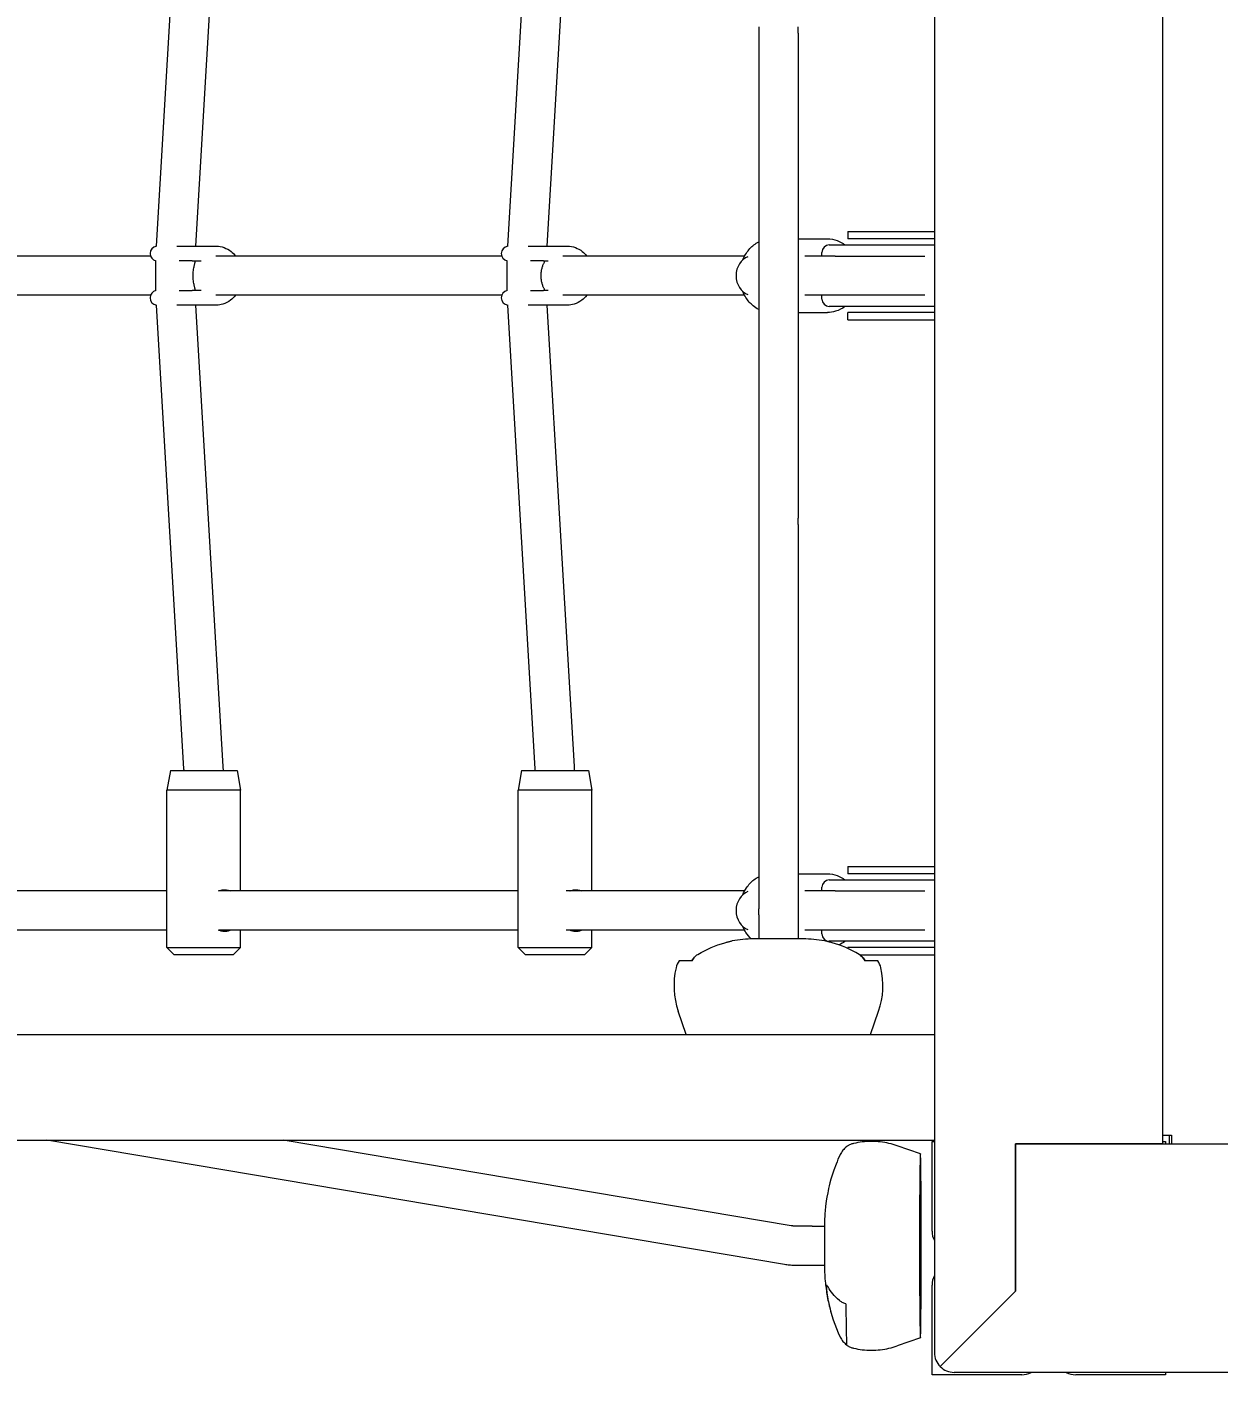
# Model space of a CAD drawing. Extents: x -5207 to 7460, y -6482 to 6318.
# Drawn here: x 1184 to 1669, y -48 to 501 of the extents above; entities that cross this region are included whole.
import ezdxf

# ---------------------------------------------------------------- set-up
doc = ezdxf.new("R2010")
doc.units = 0
doc.header["$LTSCALE"] = 5
doc.header["$PDMODE"] = 33
doc.header["$PDSIZE"] = 20
doc.layers.get('Defpoints').update_dxf_attribs({"linetype": 'CONTINUOUS'})
doc.layers.add('Lg_dim', color=7, linetype='CONTINUOUS')
doc.layers.add('Lg_prod', color=40, linetype='CONTINUOUS')
doc.styles.add('LG1', font='arial.ttf', dxfattribs={"height": 185})
doc.dimstyles.new('LG_DIM', dxfattribs={"dimtxt": 185, "dimasz": 120, "dimexe": 50, "dimexo": 1, "dimgap": 50, "dimtad": 1, "dimdec": 0, "dimrnd": 10, "dimtxsty": 'LG1', "dimcen": 2.5, "dimclrt": 4, "dimadec": 4, "dimazin": 3, "dimtfac": 1, "dimtdec": 0, "dimtmove": 0, "dimatfit": 3})

# ---------------------------------------------------------------- blocks, each defined once
blk = doc.blocks.new('*D4')
at = {"layer": 'Defpoints', "color": 0, "transparency": 16777216}
for p in [(-2635.83, 778.5, 0.2), (5060.83, -1646.5), (5060.83, -6051.45)]:
    blk.add_point(p, dxfattribs=at)
at = {"layer": 'Lg_dim', "color": 0, "lineweight": -2, "transparency": 16777216}
for p, q in [((-2635.83, 777.5), (-2635.83, -6101.45)), ((5060.83, -1647.5), (5060.83, -6101.45)), ((-2515.83, -6051.45), (539.03, -6051.45)), ((4940.83, -6051.45), (1808.47, -6051.45))]:
    blk.add_line(p, q, dxfattribs=at)
at = {"layer": 'Lg_dim', "color": 0, "transparency": 16777216}
for points in [[(-2515.83, -6031.45), (-2515.83, -6071.45), (-2635.83, -6051.45)], [(4940.83, -6031.45), (4940.83, -6071.45), (5060.83, -6051.45)]]:
    blk.add_solid(points, dxfattribs=at)
at = {"layer": 'Lg_dim', "color": 4, "transparency": 16777216, "insert": (1173.75, -6051.45), "char_height": 185, "attachment_point": 5, "style": 'LG1'}
blk.add_mtext('\\A1;7700 mm\\P [(25\'-3{\\H1.000000x;\\S1/4;}")]', dxfattribs=at)
blk = doc.blocks.new('*D5')
at = {"layer": 'Defpoints', "color": 0, "transparency": 16777216}
for p in [(-283.42, 3694.51, 0.2), (-100, -4659.68), (6750.73, -4659.68)]:
    blk.add_point(p, dxfattribs=at)
at = {"layer": 'Lg_dim', "color": 0, "lineweight": -2, "transparency": 16777216}
for p, q in [((-282.42, 3694.51), (6800.73, 3694.51)), ((6750.73, 3574.51), (6750.73, -297.89)), ((6750.73, -4539.68), (6750.73, -1197.71)), ((-99, -4659.68), (6800.73, -4659.68))]:
    blk.add_line(p, q, dxfattribs=at)
at = {"layer": 'Lg_dim', "color": 0, "transparency": 16777216}
for points in [[(6730.73, 3574.51), (6770.73, 3574.51), (6750.73, 3694.51)], [(6730.73, -4539.68), (6770.73, -4539.68), (6750.73, -4659.68)]]:
    blk.add_solid(points, dxfattribs=at)
at = {"layer": 'Lg_dim', "color": 4, "transparency": 16777216, "insert": (6750.73, -747.8), "char_height": 185, "attachment_point": 5, "style": 'LG1'}
blk.add_mtext('\\A1;8350 mm\\P [(27\'-5{\\H1.000000x;\\S1/8;}")]', dxfattribs=at)
blk = doc.blocks.new('*D7')
at = {"layer": 'Defpoints', "color": 0, "transparency": 16777216}
for p in [(3262.5, 4611.04), (-872.5, 400), (3262.5, -330)]:
    blk.add_point(p, dxfattribs=at)
at = {"layer": 'Lg_dim', "color": 0, "lineweight": -2, "transparency": 16777216}
for p, q in [((-872.5, 401), (-872.5, 4661.04)), ((3262.5, -329), (3262.5, 4661.04)), ((-752.5, 4611.04), (636.72, 4611.04)), ((3142.5, 4611.04), (2027.18, 4611.04))]:
    blk.add_line(p, q, dxfattribs=at)
at = {"layer": 'Lg_dim', "color": 0, "transparency": 16777216}
for points in [[(-752.5, 4631.04), (-752.5, 4591.04), (-872.5, 4611.04)], [(3142.5, 4631.04), (3142.5, 4591.04), (3262.5, 4611.04)]]:
    blk.add_solid(points, dxfattribs=at)
at = {"layer": 'Lg_dim', "color": 4, "transparency": 16777216, "insert": (1331.95, 4611.04), "char_height": 185, "attachment_point": 5, "style": 'LG1'}
blk.add_mtext('\\A1;4140 mm\\P [(13\'-6{\\H1.000000x;\\S15/16;}")]', dxfattribs=at)

msp = doc.modelspace()

# ---------------------------------------------------------------- linework, layer by layer
at = {"layer": 'Lg_prod', "linetype": 'Continuous', "lineweight": 0}
for p, q in [((1553.5, 838.5), (1553.5, -38.5)), ((1646.5, 46.5), (1646.5, 753.5)), ((1236.91, 411.97), (1248.07, 600.82)), ((1252.94, 412), (1264.04, 599.88)), ((1379.85, 411.97), (1391.01, 600.82)), ((1395.88, 412), (1406.98, 599.88)), ((1482.01, 501.26), (1482.01, 498.74)), ((1498.01, 498.74), (1498.01, 501.26)), ((1482.01, 498.74), (1482.01, 301.26)), ((1498.01, 498.74), (1498.01, 301.26)), ((1518.18, 418), (1538.18, 418)), ((1518.18, 418), (1518.18, 415)), ((1538.18, 418), (1553.5, 418)), ((1245.22, 412), (1251.42, 412)), ((1251.42, 412), (1261.27, 412)), ((1388.16, 412), (1394.36, 412)), ((1394.36, 412), (1404.21, 412)), ((1498.01, 415), (1509.96, 415)), ((1510.68, 412.5), (1511.27, 412.5)), ((1511.27, 412.5), (1522.6, 412.5)), ((1538.18, 415), (1518.18, 415)), ((1522.6, 412.5), (1553.5, 412.5)), ((1553.5, 415), (1538.18, 415)), ((1234.45, 408), (1165.09, 408)), ((1377.39, 408), (1261.06, 408)), ((1476.22, 408), (1402.21, 408)), ((1513.14, 408), (1500.73, 408)), ((1507.68, 408), (1507.68, 409.5)), ((1513.14, 408), (1549.52, 408)), ((1236.63, 394.15), (1236.63, 405.85)), ((1251.42, 406), (1246.15, 406)), ((1251.42, 406), (1255.12, 406)), ((1379.57, 394.15), (1379.57, 405.85)), ((1394.36, 406), (1389.09, 406)), ((1394.36, 406), (1396.27, 406)), ((1234.45, 392), (1165.09, 392)), ((1246.15, 394), (1251.42, 394)), ((1255.12, 394), (1251.42, 394)), ((1377.39, 392), (1261.06, 392)), ((1389.09, 394), (1394.36, 394)), ((1396.27, 394), (1394.36, 394)), ((1476.22, 392), (1402.21, 392)), ((1513.14, 392), (1500.73, 392)), ((1507.68, 390.5), (1507.68, 392)), ((1549.52, 392), (1513.14, 392)), ((1248.07, 199.18), (1236.91, 388.03)), ((1251.42, 388), (1245.22, 388)), ((1261.27, 388), (1251.42, 388)), ((1264.04, 200.12), (1252.94, 388)), ((1391.01, 199.18), (1379.85, 388.03)), ((1394.36, 388), (1388.16, 388)), ((1404.21, 388), (1394.36, 388)), ((1406.98, 200.12), (1395.88, 388)), ((1498.01, 385), (1509.96, 385)), ((1511.27, 387.5), (1510.68, 387.5)), ((1522.6, 387.5), (1511.27, 387.5)), ((1538.18, 385), (1518.18, 385)), ((1518.18, 382), (1518.18, 385)), ((1553.5, 387.5), (1522.6, 387.5)), ((1553.5, 385), (1538.18, 385)), ((1518.18, 382), (1538.18, 382)), ((1538.18, 382), (1553.5, 382)), ((1482.01, 301.26), (1482.01, 298.74)), ((1482.01, 298.74), (1482.01, 142.26)), ((1498.01, 298.74), (1498.01, 301.26)), ((1498.01, 298.74), (1498.01, 142.26)), ((1242.53, 198.5), (1241.12, 190.5)), ((1242.53, 198.5), (1263.89, 198.5)), ((1263.89, 198.5), (1269.71, 198.5)), ((1269.71, 198.5), (1271.12, 190.5)), ((1385.47, 198.5), (1384.06, 190.5)), ((1385.47, 198.5), (1406.83, 198.5)), ((1406.83, 198.5), (1412.65, 198.5)), ((1412.65, 198.5), (1414.06, 190.5)), ((1264.7, 190.5), (1241.12, 190.5)), ((1241.12, 126.5), (1241.12, 190.5)), ((1271.12, 190.5), (1264.7, 190.5)), ((1271.12, 149.5), (1271.12, 190.5)), ((1407.64, 190.5), (1384.06, 190.5)), ((1384.06, 126.5), (1384.06, 190.5)), ((1414.06, 190.5), (1407.64, 190.5)), ((1414.06, 149.5), (1414.06, 190.5)), ((1518.18, 159.5), (1538.18, 159.5)), ((1518.18, 159.5), (1518.18, 156.5)), ((1538.18, 159.5), (1553.5, 159.5)), ((1498.01, 156.5), (1509.96, 156.5)), ((1510.68, 154), (1511.27, 154)), ((1511.27, 154), (1522.6, 154)), ((1538.18, 156.5), (1518.18, 156.5)), ((1522.6, 154), (1553.5, 154)), ((1553.5, 156.5), (1538.18, 156.5)), ((1241.12, 149.5), (1165.09, 149.5)), ((1384.06, 149.5), (1262.18, 149.5)), ((1476.22, 149.5), (1403.62, 149.5)), ((1513.14, 149.5), (1500.73, 149.5)), ((1507.68, 149.5), (1507.68, 151)), ((1513.14, 149.5), (1549.52, 149.5)), ((1482.01, 139.74), (1482.01, 142.26)), ((1482.01, 139.74), (1482.01, 130)), ((1498.01, 142.26), (1498.01, 139.74)), ((1498.01, 139.74), (1498.01, 130)), ((1241.12, 133.5), (1165.09, 133.5)), ((1384.06, 133.5), (1262.18, 133.5)), ((1271.12, 126.5), (1271.12, 133.5)), ((1476.22, 133.5), (1403.62, 133.5)), ((1414.06, 126.5), (1414.06, 133.5)), ((1513.14, 133.5), (1500.73, 133.5)), ((1507.68, 132), (1507.68, 133.5)), ((1549.52, 133.5), (1513.14, 133.5)), ((1241.12, 126.5), (1264.7, 126.5)), ((1244.12, 123.5), (1241.12, 126.5)), ((1264.7, 126.5), (1271.12, 126.5)), ((1268.12, 123.5), (1271.12, 126.5)), ((1384.06, 126.5), (1407.64, 126.5)), ((1387.06, 123.5), (1384.06, 126.5)), ((1407.64, 126.5), (1414.06, 126.5)), ((1411.06, 123.5), (1414.06, 126.5)), ((1490.01, 130), (1479.91, 130)), ((1500.11, 130), (1490.01, 130)), ((1511.27, 129), (1510.68, 129)), ((1522.6, 129), (1511.27, 129)), ((1538.18, 126.5), (1518.18, 126.5)), ((1518.18, 126.11), (1518.18, 126.5)), ((1553.5, 129), (1522.6, 129)), ((1553.5, 126.5), (1538.18, 126.5)), ((1262.98, 123.5), (1244.12, 123.5)), ((1268.12, 123.5), (1262.98, 123.5)), ((1405.92, 123.5), (1387.06, 123.5)), ((1411.06, 123.5), (1405.92, 123.5)), ((1454.73, 121), (1449.59, 121)), ((1523.05, 123.5), (1538.18, 123.5)), ((1530.42, 121), (1525.29, 121)), ((1538.18, 123.5), (1553.5, 123.5)), ((1452.51, 91), (1449.23, 100.5)), ((1527.51, 91), (1530.78, 100.5)), ((1139.29, 91), (1553.5, 91)), ((1646.5, 50), (1650, 50)), ((1649, 50), (1649, 46.5)), ((1650, 50), (1650, 46.5)), ((1139.29, 48), (1553.5, 48)), ((1492.47, -2.59), (1192.19, 48)), ((1495.13, 13.19), (1288.49, 48)), ((1547.77, 42.5), (1538.27, 45.77)), ((1552.5, 11), (1552.5, 47.5)), ((1552.5, 47.5), (1553.5, 47.5)), ((1586.5, -13.5), (1586.5, 46.5)), ((1586.5, 46.5), (2413.5, 46.5)), ((1646.5, 46.5), (1586.5, 46.5)), ((1586.5, 46.5), (1586.5, -13.5)), ((1646.5, 47.5), (1647.5, 47.5)), ((1647.5, 47.5), (1647.5, 46.5)), ((1503.66, 13), (1497.34, 13)), ((1503.66, 13), (1508.71, 13)), ((1547.77, 13), (1547.6, 13)), ((1503.66, -3), (1497.34, -3)), ((1508.71, -3), (1503.66, -3)), ((1547.77, -3), (1547.6, -3)), ((1552.5, -47.5), (1552.5, -11)), ((1555.84, -44.16), (1586.5, -13.5)), ((1555.84, -44.16), (1586.5, -13.5)), ((1547.77, -32.5), (1538.27, -35.77)), ((1589, -47.5), (1552.5, -47.5)), ((2438.5, -46.5), (1561.5, -46.5)), ((1647.5, -47.5), (1611, -47.5)), ((1647.5, -46.5), (1647.5, -47.5))]:
    msp.add_line(p, q, dxfattribs=at)
for centre, radius, start, end in [((1237.27, 409), 3, 96.9074, 180), ((1380.21, 409), 3, 96.9074, 180), ((1510.68, 409.5), 3, 90, 180), ((1237.27, 409), 3, 180, 257.6759), ((1380.21, 409), 3, 180, 257.6759), ((1237.27, 391), 3, 102.3241, 180), ((1237.27, 391), 3, 180, 263.0926), ((1380.21, 391), 3, 102.3241, 180), ((1380.21, 391), 3, 180, 263.0926), ((1510.68, 390.5), 3, 180, 270), ((1510.68, 151), 3, 90, 180), ((1510.68, 132), 3, 180, 270), ((1481.98, 60.03), 70, 91.7, 98.8417), ((1498.03, 60.03), 70, 81.1583, 88.3), ((1456.12, 116.38), 8, 144.7211, 166.8467), ((1523.89, 116.38), 8, 13.1533, 35.2789), ((1479.49, 110.92), 32, 166.8467, 199), ((1500.52, 110.92), 32, 341, 13.1533), ((1560.5, 11), 8, 180, 208.955), ((1560.5, -11), 8, 151.045, 180), ((1561.5, -38.5), 8, 180, 225), ((1561.5, -38.5), 8, 225, 270), ((1589, -39.5), 8, 270, 298.955), ((1611, -39.5), 8, 241.045, 270)]:
    msp.add_arc(centre, radius, start, end, dxfattribs=at)
for centre, major_axis, ratio, start_param, end_param in [((1479.37, 400), (0, -8), 0.825377, 3.412336, 6.012442), ((1479.37, 141.5), (0, -8), 0.825377, 3.412336, 6.012442), ((1517.77, 5), (0, -40.42), 0.009384, 3.148232, 3.215153), ((1547.77, 5), (0, 37.5), 0.009384, 4.276357, 7.417949), ((1547.77, 5), (0, 19.81), 0.009384, 4.276357, 7.417949), ((1547.77, 5), (0, 37.5), 0.009384, 1.134764, 4.276357), ((1508.77, 5), (0, 10.1), 0.009384, 0.321711, 1.134764), ((1547.77, 5), (0, 19.81), 0.009384, 1.134764, 4.276357), ((1508.77, 5), (0, 10.1), 0.009384, 1.134764, 2.705561), ((1508.77, 5), (0, 10.1), 0.009384, 2.705561, 2.819882), ((1517.77, 5), (0, -40.42), 0.009384, 5.337561, 6.276546)]:
    msp.add_ellipse(centre, major_axis=major_axis, ratio=ratio, start_param=start_param, end_param=end_param, dxfattribs=at)
msp.add_ellipse((1547.77, 5), major_axis=(0, -8), ratio=0.009384, dxfattribs=at)
for points, knots in [([(1261.27, 412), (1262.33, 412), (1263.4, 411.81), (1265.43, 411.07), (1266.39, 410.52), (1267.9, 409.29), (1268.5, 408.68), (1269.02, 408)], [0, 0, 0, 0, 0.2896504, 0.2896504, 0.586899, 0.586899, 0.8158929, 0.8158929, 0.8158929, 0.8158929]), ([(1404.21, 412), (1405.27, 412), (1406.34, 411.81), (1408.37, 411.07), (1409.33, 410.52), (1410.84, 409.29), (1411.44, 408.68), (1411.96, 408)], [0, 0, 0, 0, 0.2896504, 0.2896504, 0.586899, 0.586899, 0.8158929, 0.8158929, 0.8158929, 0.8158929]), ([(1475.5, 406.48), (1475.89, 407.44), (1476.38, 408.36), (1477.79, 410.49), (1478.83, 411.63), (1480.65, 413.02), (1481.31, 413.43), (1482.01, 413.78)], [5.1744401, 5.1744401, 5.1744401, 5.1744401, 5.3930964, 5.3930964, 5.7220167, 5.7220167, 5.8932877, 5.8932877, 5.8932877, 5.8932877]), ([(1509.96, 415), (1511.29, 415), (1512.61, 414.76), (1515.01, 413.87), (1516.1, 413.26), (1517.08, 412.5)], [6.2831853, 6.2831853, 6.2831853, 6.2831853, 6.5776728, 6.5776728, 6.8492516, 6.8492516, 6.8492516, 6.8492516]), ([(1252.63, 394.15), (1252.62, 394.19), (1252.62, 394.24), (1252.6, 394.39), (1252.59, 394.5), (1252.54, 394.75), (1252.51, 394.88), (1252.45, 395.17), (1252.42, 395.32), (1252.35, 395.62), (1252.31, 395.78), (1252.22, 396.21), (1252.15, 396.52), (1252.03, 397.16), (1251.98, 397.51), (1251.88, 398.21), (1251.84, 398.57), (1251.8, 399.3), (1251.78, 399.65), (1251.78, 400.35), (1251.8, 400.7), (1251.84, 401.43), (1251.88, 401.79), (1251.98, 402.49), (1252.03, 402.84), (1252.15, 403.48), (1252.22, 403.79), (1252.31, 404.22), (1252.35, 404.38), (1252.42, 404.68), (1252.45, 404.83), (1252.51, 405.12), (1252.54, 405.25), (1252.59, 405.5), (1252.6, 405.61), (1252.62, 405.76), (1252.62, 405.81), (1252.63, 405.85)], [5.099113, 5.099113, 5.099113, 5.099113, 5.370419, 5.370419, 5.956074, 5.956074, 6.541728, 6.541728, 7.127383, 7.127383, 7.713037, 7.713037, 8.748854, 8.748854, 9.78467, 9.78467, 10.820486, 10.820486, 11.856302, 11.856302, 12.892119, 12.892119, 13.927935, 13.927935, 14.963751, 14.963751, 15.999568, 15.999568, 16.585222, 16.585222, 17.170877, 17.170877, 17.756531, 17.756531, 18.342186, 18.342186, 18.613492, 18.613492, 18.613492, 18.613492]), ([(1394.9, 394.15), (1394.85, 394.25), (1394.8, 394.35), (1394.67, 394.63), (1394.59, 394.8), (1394.36, 395.3), (1394.21, 395.67), (1393.94, 396.45), (1393.81, 396.88), (1393.6, 397.75), (1393.52, 398.2), (1393.41, 399.11), (1393.39, 399.56), (1393.39, 400.44), (1393.41, 400.89), (1393.52, 401.8), (1393.6, 402.25), (1393.81, 403.12), (1393.94, 403.55), (1394.21, 404.33), (1394.36, 404.7), (1394.59, 405.2), (1394.67, 405.37), (1394.8, 405.65), (1394.85, 405.75), (1394.9, 405.85)], [8.190738, 8.190738, 8.190738, 8.190738, 8.631086, 8.631086, 9.340607, 9.340607, 10.652753, 10.652753, 11.964898, 11.964898, 13.277044, 13.277044, 14.58919, 14.58919, 15.901335, 15.901335, 17.213481, 17.213481, 18.525626, 18.525626, 19.837772, 19.837772, 20.547294, 20.547294, 20.987641, 20.987641, 20.987641, 20.987641]), ([(1269.02, 392), (1268.43, 391.23), (1267.74, 390.55), (1266.05, 389.27), (1265.02, 388.73), (1263.06, 388.13), (1262.16, 388), (1261.27, 388)], [2.3256998, 2.3256998, 2.3256998, 2.3256998, 2.5853223, 2.5853223, 2.8981862, 2.8981862, 3.1415927, 3.1415927, 3.1415927, 3.1415927]), ([(1411.96, 392), (1411.37, 391.23), (1410.68, 390.55), (1409, 389.27), (1407.96, 388.73), (1406, 388.13), (1405.1, 388), (1404.21, 388)], [2.3256998, 2.3256998, 2.3256998, 2.3256998, 2.5853223, 2.5853223, 2.8981862, 2.8981862, 3.1415927, 3.1415927, 3.1415927, 3.1415927]), ([(1482.01, 386.22), (1481.17, 386.64), (1480.38, 387.15), (1478.54, 388.68), (1477.57, 389.8), (1476.28, 391.83), (1475.85, 392.65), (1475.5, 393.52)], [3.5314903, 3.5314903, 3.5314903, 3.5314903, 3.7374228, 3.7374228, 4.0538802, 4.0538802, 4.2503379, 4.2503379, 4.2503379, 4.2503379]), ([(1517.08, 387.5), (1517.06, 387.49), (1517.04, 387.47), (1515.88, 386.58), (1514.6, 385.91), (1512.18, 385.17), (1511.07, 385), (1509.96, 385)], [8.8587116, 8.8587116, 8.8587116, 8.8587116, 8.8636094, 8.8636094, 9.1782866, 9.1782866, 9.424778, 9.424778, 9.424778, 9.424778]), ([(1248.1, 198.5), (1248.09, 198.6), (1248.09, 198.71), (1248.08, 198.93), (1248.07, 199.05), (1248.07, 199.18)], [4.75762587, 4.75762587, 4.75762587, 4.75762587, 4.76987339, 4.76987339, 4.78424449, 4.78424449, 4.78424449, 4.78424449]), ([(1264.11, 198.5), (1264.1, 198.67), (1264.1, 198.84), (1264.08, 199.2), (1264.08, 199.38), (1264.06, 199.75), (1264.05, 199.93), (1264.04, 200.12)], [4.74221847, 4.74221847, 4.74221847, 4.74221847, 4.75550229, 4.75550229, 4.76987339, 4.76987339, 4.78424449, 4.78424449, 4.78424449, 4.78424449]), ([(1391.04, 198.5), (1391.03, 198.6), (1391.03, 198.71), (1391.02, 198.93), (1391.01, 199.05), (1391.01, 199.18)], [4.75762587, 4.75762587, 4.75762587, 4.75762587, 4.76987339, 4.76987339, 4.78424449, 4.78424449, 4.78424449, 4.78424449]), ([(1407.05, 198.5), (1407.04, 198.67), (1407.04, 198.84), (1407.02, 199.2), (1407.02, 199.38), (1407, 199.75), (1406.99, 199.93), (1406.98, 200.12)], [4.74221847, 4.74221847, 4.74221847, 4.74221847, 4.75550229, 4.75550229, 4.76987339, 4.76987339, 4.78424449, 4.78424449, 4.78424449, 4.78424449]), ([(1475.5, 147.98), (1475.89, 148.94), (1476.38, 149.86), (1477.79, 151.99), (1478.83, 153.13), (1480.65, 154.52), (1481.31, 154.93), (1482.01, 155.28)], [5.1744401, 5.1744401, 5.1744401, 5.1744401, 5.3930964, 5.3930964, 5.7220167, 5.7220167, 5.8932877, 5.8932877, 5.8932877, 5.8932877]), ([(1509.96, 156.5), (1511.29, 156.5), (1512.61, 156.26), (1515.01, 155.37), (1516.1, 154.76), (1517.08, 154)], [6.2831853, 6.2831853, 6.2831853, 6.2831853, 6.5776728, 6.5776728, 6.8492516, 6.8492516, 6.8492516, 6.8492516]), ([(1262.1, 149.47), (1262.24, 149.52), (1262.38, 149.58), (1262.77, 149.71), (1263.01, 149.77), (1263.74, 149.94), (1264.22, 150), (1264.7, 150)], [0.02415747, 0.02415747, 0.02415747, 0.02415747, 0.024635005, 0.024635005, 0.025484488, 0.025484488, 0.027183454, 0.027183454, 0.027183454, 0.027183454]), ([(1264.7, 150), (1265.17, 150), (1265.61, 149.94), (1266.33, 149.75), (1266.62, 149.64), (1266.89, 149.5)], [0.027183454, 0.027183454, 0.027183454, 0.027183454, 0.028878889, 0.028878889, 0.030107282, 0.030107282, 0.030107282, 0.030107282]), ([(1405.12, 149.5), (1405.23, 149.54), (1405.35, 149.58), (1405.71, 149.71), (1405.95, 149.77), (1406.68, 149.94), (1407.16, 150), (1407.64, 150)], [0.024248815, 0.024248815, 0.024248815, 0.024248815, 0.024635005, 0.024635005, 0.025484488, 0.025484488, 0.027183454, 0.027183454, 0.027183454, 0.027183454]), ([(1407.64, 150), (1408.11, 150), (1408.55, 149.94), (1409.27, 149.75), (1409.56, 149.64), (1409.83, 149.5)], [0.027183454, 0.027183454, 0.027183454, 0.027183454, 0.028878889, 0.028878889, 0.030107282, 0.030107282, 0.030107282, 0.030107282]), ([(1264.7, 133), (1264.22, 133), (1263.74, 133.06), (1262.87, 133.26), (1262.48, 133.38), (1262.1, 133.53)], [0, 0, 0, 0, 0.001698966, 0.001698966, 0.003021662, 0.003021662, 0.003021662, 0.003021662]), ([(1266.89, 133.5), (1266.81, 133.46), (1266.73, 133.42), (1266.44, 133.3), (1266.24, 133.23), (1265.83, 133.12), (1265.61, 133.07), (1265.16, 133.01), (1264.93, 133), (1264.7, 133)], [0.051391918, 0.051391918, 0.051391918, 0.051391918, 0.051767266, 0.051767266, 0.052614984, 0.052614984, 0.053462701, 0.053462701, 0.054310419, 0.054310419, 0.054310419, 0.054310419]), ([(1407.64, 133), (1407.16, 133), (1406.68, 133.06), (1405.84, 133.25), (1405.48, 133.36), (1405.12, 133.5)], [0, 0, 0, 0, 0.001698966, 0.001698966, 0.002929912, 0.002929912, 0.002929912, 0.002929912]), ([(1409.83, 133.5), (1409.75, 133.46), (1409.67, 133.42), (1409.39, 133.3), (1409.18, 133.23), (1408.77, 133.12), (1408.55, 133.07), (1408.1, 133.01), (1407.87, 133), (1407.64, 133)], [0.051391918, 0.051391918, 0.051391918, 0.051391918, 0.051767266, 0.051767266, 0.052614984, 0.052614984, 0.053462701, 0.053462701, 0.054310419, 0.054310419, 0.054310419, 0.054310419]), ([(1478.87, 129.96), (1478.08, 130.73), (1477.37, 131.6), (1476.28, 133.33), (1475.85, 134.15), (1475.5, 135.02)], [3.8142341, 3.8142341, 3.8142341, 3.8142341, 4.0538802, 4.0538802, 4.2503379, 4.2503379, 4.2503379, 4.2503379]), ([(1468.18, 128.42), (1468.66, 128.55), (1469.09, 128.66), (1469.65, 128.81), (1469.82, 128.85), (1470.15, 128.93), (1470.29, 128.97), (1470.69, 129.07), (1470.89, 129.12), (1471.09, 129.17), (1471.14, 129.18), (1471.21, 129.2), (1471.22, 129.2), (1471.22, 129.2)], [0.000143327, 0.000143327, 0.000143327, 0.000143327, 0.002148725, 0.002148725, 0.003151424, 0.003151424, 0.004154123, 0.004154123, 0.006159521, 0.006159521, 0.00716222, 0.00716222, 0.008164918, 0.008164918, 0.008164918, 0.008164918]), ([(1511.83, 128.42), (1511.35, 128.55), (1510.93, 128.66), (1510.36, 128.81), (1510.19, 128.85), (1509.86, 128.93), (1509.72, 128.97), (1509.32, 129.07), (1509.13, 129.12), (1508.92, 129.17), (1508.87, 129.18), (1508.81, 129.2), (1508.79, 129.2), (1508.79, 129.2)], [0.000143327, 0.000143327, 0.000143327, 0.000143327, 0.002148725, 0.002148725, 0.003151424, 0.003151424, 0.004154123, 0.004154123, 0.006159521, 0.006159521, 0.00716222, 0.00716222, 0.008164918, 0.008164918, 0.008164918, 0.008164918]), ([(1517.08, 129), (1517.06, 128.99), (1517.04, 128.97), (1516.29, 128.39), (1515.49, 127.91), (1514.66, 127.53)], [8.8587116, 8.8587116, 8.8587116, 8.8587116, 8.8636094, 8.8636094, 9.0667459, 9.0667459, 9.0667459, 9.0667459]), ([(1454.73, 121), (1455.05, 121.58), (1455.43, 122.09), (1456.05, 122.76), (1456.27, 122.97), (1456.72, 123.34), (1456.95, 123.51), (1457.19, 123.65)], [0.000000242, 0.000000242, 0.000000242, 0.000000242, 0.002114103, 0.002114103, 0.003171033, 0.003171033, 0.004227963, 0.004227963, 0.004227963, 0.004227963]), ([(1455.85, 122.55), (1455.85, 122.55), (1455.85, 122.55), (1455.64, 122.33), (1455.44, 122.08), (1455.07, 121.57), (1454.89, 121.29), (1454.73, 121)], [0.002113316, 0.002113316, 0.002113316, 0.002113316, 0.002114988, 0.002114988, 0.003172238, 0.003172238, 0.004229489, 0.004229489, 0.004229489, 0.004229489]), ([(1525.29, 121), (1524.96, 121.58), (1524.59, 122.09), (1523.96, 122.76), (1523.74, 122.97), (1523.29, 123.34), (1523.06, 123.51), (1522.82, 123.65)], [0.000000242, 0.000000242, 0.000000242, 0.000000242, 0.002114103, 0.002114103, 0.003171033, 0.003171033, 0.004227963, 0.004227963, 0.004227963, 0.004227963]), ([(1524.16, 122.55), (1524.16, 122.55), (1524.16, 122.55), (1524.37, 122.33), (1524.57, 122.08), (1524.95, 121.57), (1525.12, 121.29), (1525.29, 121)], [0.002113316, 0.002113316, 0.002113316, 0.002113316, 0.002114988, 0.002114988, 0.003172238, 0.003172238, 0.004229489, 0.004229489, 0.004229489, 0.004229489]), ([(1517.74, 45.31), (1517.16, 44.9), (1516.65, 44.43), (1515.98, 43.64), (1515.78, 43.36), (1515.41, 42.78), (1515.24, 42.48), (1515.1, 42.16)], [0.000000242, 0.000000242, 0.000000242, 0.000000242, 0.002114103, 0.002114103, 0.003171033, 0.003171033, 0.004227963, 0.004227963, 0.004227963, 0.004227963]), ([(1520.57, 46.67), (1520.34, 46.62), (1520.11, 46.56), (1519.68, 46.41), (1519.47, 46.34), (1519.07, 46.17), (1518.89, 46.08), (1518.53, 45.9), (1518.37, 45.8), (1518.05, 45.61), (1517.9, 45.51), (1517.77, 45.41)], [0.002193049, 0.002193049, 0.002193049, 0.002193049, 0.003082334, 0.003082334, 0.003971618, 0.003971618, 0.004860902, 0.004860902, 0.005750187, 0.005750187, 0.006639471, 0.006639471, 0.006639471, 0.006639471]), ([(1538.27, 45.77), (1537.23, 46.13), (1536.13, 46.45), (1533.84, 46.97), (1532.66, 47.17), (1530.24, 47.45), (1529, 47.52), (1526.54, 47.51), (1525.31, 47.44), (1522.89, 47.15), (1521.71, 46.94), (1520.57, 46.67)], [6.279953951, 6.279953951, 6.279953951, 6.279953951, 6.281038832, 6.281038832, 6.282123713, 6.282123713, 6.283208594, 6.283208594, 6.284293475, 6.284293475, 6.285378356, 6.285378356, 6.285378356, 6.285378356]), ([(1513.44, 38.27), (1510.75, 31.31), (1510.49, 28.75), (1508.98, 21.12), (1509.1, 20.23), (1508.89, 17.93), (1508.86, 17.32), (1508.8, 16.32), (1508.79, 15.97), (1508.77, 15.38), (1508.76, 15.15), (1508.75, 14.81), (1508.74, 14.69), (1508.74, 14.58)], [0.0242652, 0.0242652, 0.0242652, 0.0242652, 0.0473204, 0.0473204, 0.1068096, 0.1068096, 0.1662988, 0.1662988, 0.2257879, 0.2257879, 0.2852771, 0.2852771, 0.321711, 0.321711, 0.321711, 0.321711]), ([(1497.34, 13), (1497.19, 13), (1497.05, 13), (1496.75, 13.01), (1496.6, 13.02), (1496.31, 13.04), (1496.16, 13.05), (1495.87, 13.08), (1495.72, 13.1), (1495.43, 13.14), (1495.28, 13.16), (1495.13, 13.19)], [3.1415927, 3.1415927, 3.1415927, 3.1415927, 3.1688421, 3.1688421, 3.1960916, 3.1960916, 3.2233411, 3.2233411, 3.2505906, 3.2505906, 3.2778401, 3.2778401, 3.2778401, 3.2778401]), ([(1497.34, -3), (1497.01, -3), (1496.69, -2.99), (1496.04, -2.97), (1495.71, -2.96), (1495.06, -2.91), (1494.74, -2.89), (1494.09, -2.82), (1493.76, -2.78), (1493.12, -2.7), (1492.8, -2.65), (1492.47, -2.59)], [3.1415927, 3.1415927, 3.1415927, 3.1415927, 3.1688421, 3.1688421, 3.1960916, 3.1960916, 3.2233411, 3.2233411, 3.2505906, 3.2505906, 3.2778401, 3.2778401, 3.2778401, 3.2778401]), ([(1508.74, -4.58), (1508.75, -4.76), (1508.75, -4.95), (1508.77, -5.41), (1508.78, -5.67), (1508.81, -6.34), (1508.83, -6.74), (1508.9, -7.96), (1508.94, -8.7), (1509.19, -11.02), (1509.29, -11.92), (1509.62, -14.15), (1509.77, -15.11), (1510.19, -17.26), (1510.39, -18.23), (1510.9, -20.31), (1511.15, -21.29), (1511.49, -22.46)], [2.8198816, 2.8198816, 2.8198816, 2.8198816, 2.8779893, 2.8779893, 2.9360969, 2.9360969, 2.9942046, 2.9942046, 3.0523122, 3.0523122, 3.0789073, 3.0789073, 3.0935548, 3.0935548, 3.1027929, 3.1027929, 3.1091459, 3.1091459, 3.1091459, 3.1091459]), ([(1510.21, -11.75), (1510.08, -11.51), (1509.97, -11.34), (1509.84, -11.17), (1509.79, -11.13), (1509.72, -11.09), (1509.68, -11.08), (1509.6, -11.12), (1509.55, -11.21), (1509.51, -11.44), (1509.5, -11.54), (1509.49, -11.76), (1509.49, -11.88), (1509.5, -12.03)], [0.000143327, 0.000143327, 0.000143327, 0.000143327, 0.002148725, 0.002148725, 0.003151424, 0.003151424, 0.004154123, 0.004154123, 0.006159521, 0.006159521, 0.00716222, 0.00716222, 0.008164918, 0.008164918, 0.008164918, 0.008164918]), ([(1509.5, -12.03), (1509.5, -12.17), (1509.51, -12.32), (1509.53, -12.67), (1509.54, -12.85), (1509.6, -13.46), (1509.65, -13.9), (1509.79, -14.9), (1509.88, -15.44), (1510.08, -16.59), (1510.2, -17.19), (1510.33, -17.81)], [0.008164918, 0.008164918, 0.008164918, 0.008164918, 0.009167239, 0.009167239, 0.01016956, 0.01016956, 0.012174201, 0.012174201, 0.014178842, 0.014178842, 0.016183483, 0.016183483, 0.016183483, 0.016183483]), ([(1517.46, -18.65), (1516.88, -18.46), (1516.38, -18.26), (1515.71, -17.92), (1515.51, -17.8), (1515.14, -17.56), (1514.98, -17.44), (1514.84, -17.32)], [0.000000242, 0.000000242, 0.000000242, 0.000000242, 0.002114103, 0.002114103, 0.003171033, 0.003171033, 0.004227963, 0.004227963, 0.004227963, 0.004227963]), ([(1515.14, -32.16), (1515.43, -32.79), (1515.8, -33.36), (1516.47, -34.16), (1516.71, -34.41), (1517.21, -34.87), (1517.47, -35.07), (1517.74, -35.26)], [0.000000486, 0.000000486, 0.000000486, 0.000000486, 0.002114988, 0.002114988, 0.003172238, 0.003172238, 0.00415567, 0.00415567, 0.00415567, 0.00415567]), ([(1517.77, -35.41), (1517.9, -35.51), (1518.05, -35.61), (1518.37, -35.8), (1518.53, -35.9), (1518.89, -36.08), (1519.07, -36.17), (1519.47, -36.34), (1519.68, -36.41), (1520.11, -36.56), (1520.34, -36.62), (1520.57, -36.67)], [3.134953182, 3.134953182, 3.134953182, 3.134953182, 3.135842467, 3.135842467, 3.136731751, 3.136731751, 3.137621036, 3.137621036, 3.13851032, 3.13851032, 3.139399604, 3.139399604, 3.139399604, 3.139399604]), ([(1520.57, -36.67), (1521.71, -36.94), (1522.89, -37.15), (1525.31, -37.44), (1526.54, -37.51), (1529, -37.52), (1530.24, -37.45), (1532.66, -37.17), (1533.84, -36.97), (1536.13, -36.45), (1537.23, -36.13), (1538.27, -35.77)], [3.139399604, 3.139399604, 3.139399604, 3.139399604, 3.140484485, 3.140484485, 3.141569366, 3.141569366, 3.142654248, 3.142654248, 3.143739129, 3.143739129, 3.14482401, 3.14482401, 3.14482401, 3.14482401])]:
    msp.add_open_spline(points, degree=3, knots=knots, dxfattribs=at)
for points in [[(1236.63, 405.85), (1236.63, 405.93), (1236.63, 406.01), (1236.63, 406.08)], [(1252.63, 405.85), (1252.63, 405.9), (1252.63, 405.95), (1252.63, 406)], [(1379.57, 405.85), (1379.57, 405.93), (1379.57, 406.01), (1379.57, 406.08)], [(1394.9, 405.85), (1394.93, 405.9), (1394.95, 405.95), (1394.98, 406)], [(1236.63, 393.92), (1236.63, 393.99), (1236.63, 394.07), (1236.63, 394.15)], [(1252.63, 394), (1252.63, 394.05), (1252.63, 394.1), (1252.63, 394.15)], [(1379.57, 393.92), (1379.57, 393.99), (1379.57, 394.07), (1379.57, 394.15)], [(1394.98, 394), (1394.95, 394.05), (1394.93, 394.1), (1394.9, 394.15)], [(1457.19, 123.65), (1460.76, 125.81), (1464.43, 127.39), (1468.18, 128.42)], [(1522.82, 123.65), (1519.25, 125.81), (1515.58, 127.39), (1511.83, 128.42)], [(1515.1, 42.16), (1514.5, 40.88), (1513.95, 39.58), (1513.44, 38.27)], [(1514.84, -17.32), (1512.72, -15.48), (1511.19, -13.62), (1510.21, -11.75)], [(1510.33, -17.81), (1511.37, -22.75), (1512.96, -27.53), (1515.14, -32.16)]]:
    msp.add_open_spline(points, degree=3, dxfattribs=at)

# ---------------------------------------------------------------- dimensions: what is measured, and where the dimension line sits
at = {"layer": 'Lg_dim'}
for base, p1, p2, picture, middle in [((3262.5, 4611.04), (-872.5, 400), (3262.5, -330), '*D7', (1331.95, 4611.04)), ((5060.83, -6051.45), (-2635.83, 778.5, 0.2), (5060.83, -1646.5), '*D4', (1173.75, -6051.45))]:
    dim = msp.add_linear_dim(base=base, p1=p1, p2=p2, dimstyle='LG_DIM', dxfattribs=at)
    dim.commit()
    dim.dimension.update_dxf_attribs({"geometry": picture, "text_midpoint": middle, "dimtype": 160})
dim = msp.add_linear_dim(base=(6750.73, -4659.68), p1=(-283.42, 3694.51, 0.2), p2=(-100, -4659.68), angle=90, dimstyle='LG_DIM', dxfattribs=at)
dim.commit()
dim.dimension.update_dxf_attribs({"geometry": '*D5', "text_midpoint": (6750.73, -747.8), "dimtype": 160})

doc.saveas('drawing.dxf')
